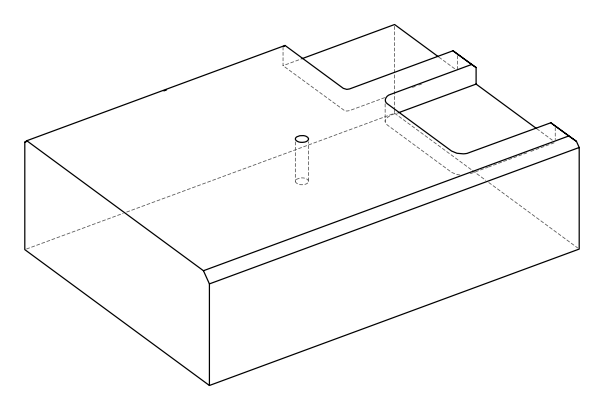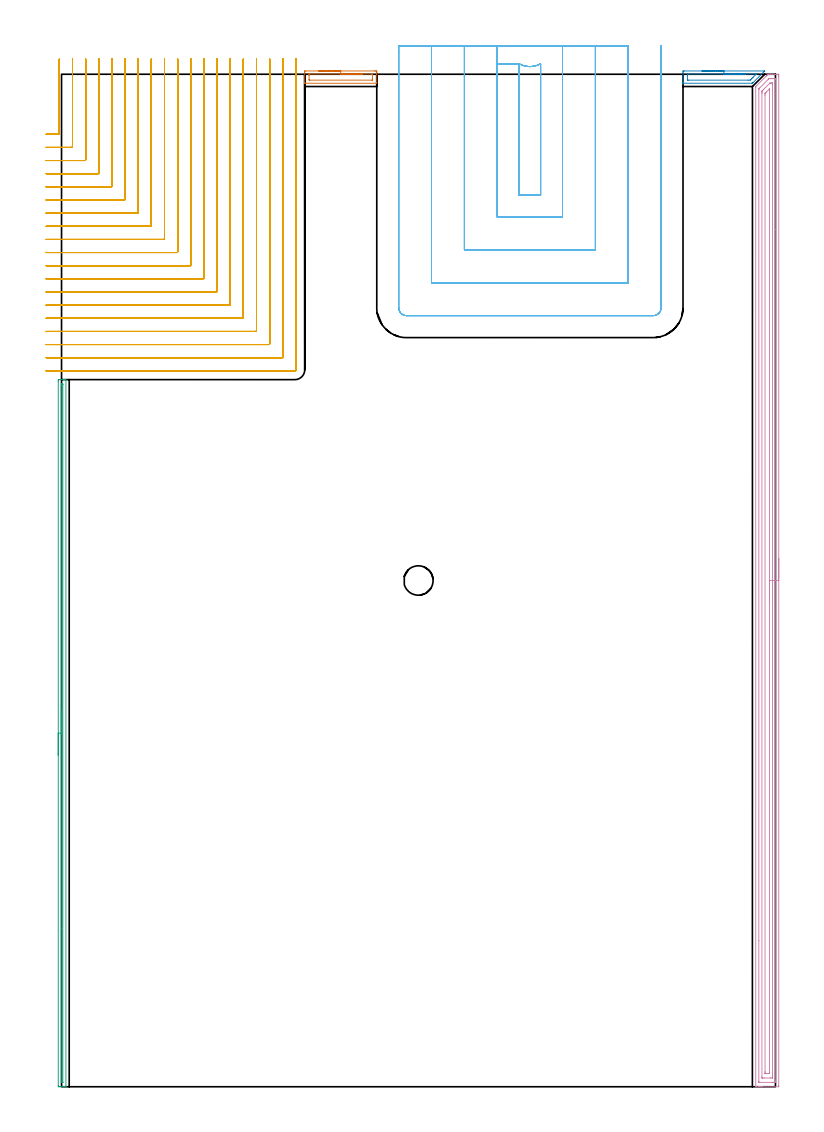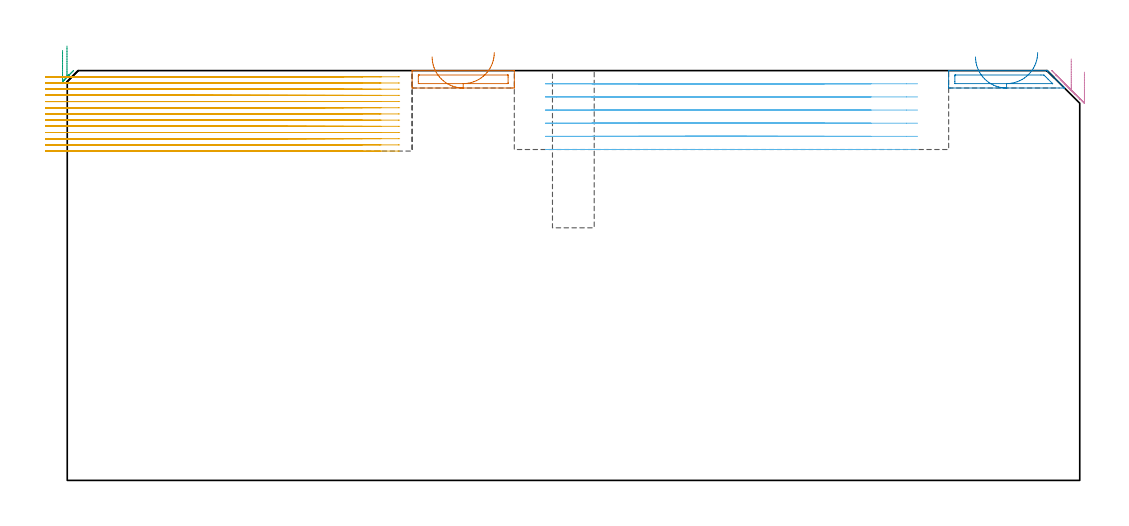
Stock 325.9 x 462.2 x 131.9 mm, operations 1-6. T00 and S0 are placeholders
(PLAN: 7 operations, 3 tool changes, 123.1 min)
(1 AREA_MILL | FG_CHAMFER_SURFACE | UGT0205_001 | 0.72 min | 629 mm3)
(2 AREA_MILL_1 | FG_CHAMFER_SURFACE_1 | UGT0205_001 | 0.76 min | 697 mm3)
(3 AREA_MILL_2 | FG_CHAMFER_SURFACE_2 | UGT0205_001 | 5.31 min | 1994 mm3)
(4 AREA_MILL_3 | FG_CHAMFER_SURFACE_3 | UGT0205_001 | 14.98 min | 25359 mm3)
(5 MILL_CORNER_NOTCH_RECTANGULAR | CORNER_NOTCH_RECTANGULAR | NXT0201_009 | Follow Part, ap 2, ae 75% | 80.05 min | 400606 mm3)
(6 MILL_SLOT | SLOT_PARTIAL_RECTANGULAR | UGT0201_136 | Follow Part, ap 5, ae 75% | 20.86 min | 424736 mm3)
(7 MILL_BLIND_HOLE_FROM_SOLID_MATERIAL | STEP1POCKET | NXT0201_011 | Spiral | 0.43 min | 7130 mm3)
(TOOL UGT0205_001 | Chamfer Mill 20 x 3 x 45 deg. | D20 FL50 Z2)
(TOOL NXT0201_009 | ENDMILL 8mm [2P460-0800-NA 1630] | D8 FL26 Z6)
(TOOL UGT0201_136 | Carbide End Mill 20.0 | D20 FL30 Z4)
(TOOL NXT0201_011 | ENDMILL 12mm [2P460-1200-NA 1630] | D12 FL38 Z6)
(OP 1 AREA_MILL)
G17 G21 G94 G90
T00 M6
G54
G17 G0 G90 X117.45 Y463.7 S1061 M3
G43 Z141.9 H0
Z136.3
G94 G1 X117.488 Z135.428 F250.
X117.602 Z134.563
X117.791 Z133.712
X118.053 Z132.88
X118.387 Z132.074
X118.79 Z131.3
X119.258 Z130.564
X119.79 Z129.872
X120.379 Z129.229
X121.022 Z128.639
X121.714 Z128.108
X122.45 Z127.64
X123.224 Z127.237
X124.03 Z126.903
X124.862 Z126.641
X125.714 Z126.452
X126.578 Z126.338
X127.45 Z126.3
X142.82
X143.391 Y463.697 Z126.303
X143.894 Y463.69 Z126.304
X143.897 Y463.635 Z126.359
X143.9 Y463.126 Z126.868
Y462.369 Z127.629
Y462.235 Z127.763
Y458.272 Z131.726
Y458.119 Z131.874
X143.891 Y458.104 Z131.89
X143.834 Y458.1 Z131.9
X111.067
X111.01 Y458.104 Z131.89
X111.007 Y458.117 Z131.877
X111. Y458.272 Z131.726
Y462.369 Z127.629
X111.001 Y463.126 Z126.868
X111.003 Y463.635 Z126.359
X111.006 Y463.69 Z126.304
X111.509 Y463.7 Z126.3
X127.45
Y462.286 Z127.714
X141.619
X141.67 Y462.284 Z127.716
X141.769 Y462.279 Z127.721
X141.89 Y462.269 Z127.731
X141.893 Y462.235 Z127.765
X141.899 Y461.955 Z128.045
X141.9 Y460.173 Z129.827
X141.893 Y459.565 Z130.435
X141.89 Y459.532 Z130.468
X141.881 Y459.521 Z130.479
X141.82 Y459.518 Z130.482
X141.72 Y459.515 Z130.485
X113.281
X113.23 Y459.516 Z130.484
X113.131 Y459.521 Z130.479
X113.01 Y459.531 Z130.469
X113.007 Y459.565 Z130.435
X113.001 Y459.845 Z130.155
X113. Y461.627 Z128.373
X113.007 Y462.235 Z127.765
X113.01 Y462.268 Z127.732
X113.019 Y462.279 Z127.721
X113.08 Y462.282 Z127.718
X113.18 Y462.285 Z127.715
X127.45 Y462.286 Z127.714
X128.322 Z127.752
X129.186 Z127.866
X130.038 Z128.055
X130.87 Z128.317
X131.676 Z128.651
X132.45 Z129.054
X133.186 Z129.523
X133.878 Z130.054
X134.521 Z130.643
X135.11 Z131.286
X135.642 Z131.978
X136.11 Z132.714
X136.513 Z133.488
X136.847 Z134.294
X137.109 Z135.126
X137.298 Z135.978
X137.412 Z136.843
X137.45 Z137.714
G0 Z141.9
M5
M2
(OP 2 AREA_MILL_1)
G17 G21 G94 G90
T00 M6
G54
G17 G0 G90 X292.35 Y463.7 S1061 M3
G43 Z141.9 H0
Z136.3
G94 G1 X292.388 Z135.428 F250.
X292.502 Z134.563
X292.691 Z133.712
X292.953 Z132.88
X293.287 Z132.074
X293.69 Z131.3
X294.158 Z130.564
X294.69 Z129.872
X295.279 Z129.229
X295.922 Z128.64
X296.614 Z128.108
X297.35 Z127.64
X298.124 Z127.237
X298.93 Z126.903
X299.762 Z126.641
X300.613 Z126.452
X301.478 Z126.338
X302.35 Z126.3
X320.834 Y463.699 Z126.301
X320.957 Y463.696 Z126.303
X320.988 Y463.691 Z126.306
X320.871 Y463.571 Z126.426
X320.791 Y463.49 Z126.507
X315.631 Y458.33 Z131.669
X315.486 Y458.188 Z131.81
X315.395 Y458.104 Z131.889
X315.185 Y458.1 Z131.9
X283.761
X283.71 Y458.104 Z131.89
X283.707 Y458.116 Z131.879
X283.7 Y458.258 Z131.74
Y462.358 Z127.64
X283.701 Y463.126 Z126.868
X283.702 Y463.63 Z126.365
X283.706 Y463.69 Z126.304
X284.204 Y463.7 Z126.3
X302.35
Y462.286 Z127.714
X316.956
X317.006 Y462.285 Z127.715
X317.105 Y462.281 Z127.719
X317.12 Y462.279 Z127.721
X317.119 Y462.276 Z127.724
X317.106 Y462.258 Z127.742
X317.085 Y462.235 Z127.765
X317.02 Y462.17 Z127.83
X315.689 Y460.838 Z129.162
X315.185 Y460.335 Z129.665
X314.799 Y459.953 Z130.047
X314.403 Y459.565 Z130.435
X314.344 Y459.52 Z130.48
X313.415 Y459.514 Z130.486
X285.974 Y459.515 Z130.485
X285.924 Y459.516 Z130.484
X285.825 Y459.521 Z130.479
X285.71 Y459.532 Z130.468
X285.708 Y459.565 Z130.435
X285.702 Y459.838 Z130.162
X285.7 Y461.62 Z128.38
X285.707 Y462.235 Z127.765
X285.71 Y462.268 Z127.732
X285.714 Y462.279 Z127.721
X285.774 Y462.282 Z127.718
X285.874 Y462.285 Z127.715
X285.924 Y462.286 Z127.714
X285.974
X302.35
X303.222 Z127.752
X304.086 Z127.866
X304.938 Z128.055
X305.77 Z128.317
X306.576 Z128.651
X307.35 Z129.054
X308.086 Z129.523
X308.778 Z130.054
X309.421 Z130.643
X310.01 Z131.286
X310.541 Z131.978
X311.01 Z132.714
X311.413 Z133.488
X311.747 Z134.294
X312.009 Z135.126
X312.198 Z135.978
X312.312 Z136.843
X312.35 Z137.714
G0 Z141.9
M5
M2
(OP 3 AREA_MILL_2)
G17 G21 G94 G90
T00 M6
G54
G17 G0 G90 X-1.5 Y151.4 S1061 M3
G43 Z141.9 H0
Z138.4
G94 G1 Y151.438 Z137.528 F250.
Y151.552 Z136.663
Y151.741 Z135.812
Y152.003 Z134.98
Y152.337 Z134.174
Y152.74 Z133.4
Y153.208 Z132.664
Y153.74 Z131.972
Y154.329 Z131.329
Y154.972 Z130.74
Y155.664 Z130.208
Y156.4 Z129.74
Y157.174 Z129.337
Y157.98 Z129.003
Y158.812 Z128.741
Y159.664 Z128.552
Y160.528 Z128.438
Y161.4 Z128.4
X-1.499 Y322.183 Z128.401
X-1.495 Y322.615
X-1.491 Y322.79 Z128.404
X-1.07 Y322.8 Z128.824
X-0.525 Z129.372
X-0.19 Z129.706
X0.355 Z130.251
X0.69 Z130.585
X1.359 Z131.259
X1.673 Z131.572
X2.004 Y322.799 Z131.894
X2. Y322.63 Z131.9
Y0.17
X2.004 Y0.001 Z131.894
X1.673 Y0. Z131.572
X1.359 Z131.259
X0.69 Z130.585
X-0.525 Z129.372
X-1.07 Y0.001 Z128.824
X-1.303 Y0.004 Z128.592
X-1.491 Y0.01 Z128.404
X-1.495 Y0.185 Z128.401
X-1.499 Y0.617
X-1.5 Y161.4 Z128.4
X-0.086 Z129.814
X-0.085 Y320.397 Z129.815
X-0.083 Y320.738 Z129.817
X-0.08 Y320.779 Z129.82
X-0.078 Y320.79 Z129.822
X-0.067 Y320.793 Z129.833
X-0.015 Y320.798 Z129.885
X0.052 Y320.799 Z129.952
X0.293 Y320.8 Z130.193
X0.498 Y320.799 Z130.398
X0.529 Y320.797 Z130.429
X0.561 Y320.792 Z130.461
X0.579 Y320.787 Z130.479
X0.58 Y320.763 Z130.48
X0.585 Y320.504 Z130.485
Y2.081
X0.584 Y2.035 Z130.484
X0.582 Y2.014 Z130.482
X0.58 Y2.01 Z130.48
X0.547 Y2.007 Z130.447
X0.206 Y2.001 Z130.106
X0.002 Z129.902
X-0.029 Y2.003 Z129.871
X-0.061 Y2.008 Z129.839
X-0.079 Y2.013 Z129.821
X-0.08 Y2.037 Z129.82
X-0.085 Y2.296 Z129.815
X-0.086 Y72.348 Z129.814
Y161.4
Y162.272 Z129.852
Y163.136 Z129.966
Y163.988 Z130.155
Y164.82 Z130.417
Y165.626 Z130.751
Y166.4 Z131.154
Y167.136 Z131.623
Y167.828 Z132.154
Y168.471 Z132.743
Y169.06 Z133.386
Y169.592 Z134.078
Y170.06 Z134.814
Y170.463 Z135.588
Y170.797 Z136.394
Y171.059 Z137.226
Y171.248 Z138.078
Y171.362 Z138.943
Y171.4 Z139.814
G0 Z141.9
M5
M2
(OP 4 AREA_MILL_3)
G17 G21 G94 G90
T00 M6
G54
G17 G0 G90 X327.4 Y241.1 S1061 M3
G43 Z141.9 H0
Z131.4
G94 G1 Y241.062 Z130.528 F250.
Y240.948 Z129.664
Y240.759 Z128.812
Y240.497 Z127.98
Y240.163 Z127.174
Y239.76 Z126.4
Y239.292 Z125.664
Y238.76 Z124.972
Y238.171 Z124.329
Y237.528 Z123.74
Y236.836 Z123.208
Y236.1 Z122.74
Y235.326 Z122.337
Y234.52 Z122.003
Y233.688 Z121.741
Y232.836 Z121.552
Y231.972 Z121.438
Y231.1 Z121.4
Y0.618
X327.395 Y0.142 Z121.403
X327.392 Y0.01 Z121.406
X327.255 Y0. Z121.542
X319.953 Z128.842
X319.411 Z129.386
X319.074 Z129.722
X318.532 Z130.264
X318.195 Z130.6
X317.218 Y0.001 Z131.581
X316.906 Y0.01 Z131.893
X316.9 Y0.171 Z131.9
Y456.222
X316.907 Y456.601 Z131.892
X316.954 Y456.655 Z131.845
X321.711 Y461.412 Z127.086
X322.066 Y461.767 Z126.733
X322.242 Y461.942 Z126.558
X322.48 Y462.178 Z126.318
X322.508 Y462.197 Z126.289
X322.589 Y462.199 Z126.209
X322.622 Y462.2 Z126.176
X322.853 Z125.946
X323.673 Z125.126
X324.347 Z124.448
X325.563 Z123.234
X326.105 Z122.69
X326.713 Z122.083
X326.984 Y462.196 Z121.812
X327.391 Y462.19 Z121.405
X327.395 Y462. Z121.403
X327.399 Y461.582 Z121.401
X327.4 Y461.159 Z121.4
Y231.1
X325.986 Z122.814
X325.985 Y2.527 Z122.815
X325.984 Y2.405 Z122.816
X325.979 Y2.028 Z122.821
X325.616 Y2.009 Z123.184
X325.226 Y2.003 Z123.574
X324.745 Y2. Z124.055
X324.347 Z124.453
X318.593 Z130.207
X318.395 Y2.002 Z130.405
X318.364 Y2.004 Z130.436
X318.332 Y2.01 Z130.468
X318.321 Y2.019 Z130.479
X318.32 Y2.043 Z130.48
X318.315 Y2.282 Z130.485
X318.314 Y66.635 Z130.486
X318.315 Y455.207 Z130.485
X318.317 Y455.329 Z130.483
X318.321 Y455.521 Z130.479
X318.325 Y455.563 Z130.475
X318.356 Y455.599 Z130.444
X318.415 Y455.662 Z130.385
X318.581 Y455.83 Z130.219
X322.589 Y459.84 Z126.211
X322.872 Y460.114 Z125.928
X322.952 Y460.19 Z125.848
X323.074 Y460.196 Z125.726
X323.468 Y460.199 Z125.332
X323.949 Y460.2 Z124.851
X324.828 Z123.972
X325.707 Z123.093
X325.905 Y460.198 Z122.895
X325.936 Y460.196 Z122.864
X325.968 Y460.19 Z122.832
X325.979 Y460.181 Z122.821
X325.98 Y460.157 Z122.82
X325.985 Y459.918 Z122.815
X325.986 Y391.359 Z122.814
Y231.1
X324.572 Z124.228
X324.571 Y4.857 Z124.229
X324.569 Y4.191 Z124.231
X324.567 Y4.078 Z124.233
X324.565 Y4.024 Z124.235
X324.558 Y4.009 Z124.242
X324.531 Y4.004 Z124.269
X324.347 Y4.002 Z124.453
X323.656 Y4. Z125.144
X320.832 Z127.968
X320.14 Y4.001 Z128.66
X319.953 Y4.005 Z128.847
X319.766 Y4.01 Z129.034
X319.735 Y4.022 Z129.065
X319.732 Y4.055 Z129.068
X319.73 Y4.115 Z129.07
X319.729 Y4.191 Z129.071
Y4.419
Y453.542
X319.73 Y453.768 Z129.07
X319.736 Y454.435 Z129.064
X319.748 Y454.537 Z129.052
X319.799 Y454.592 Z129.001
X319.953 Y454.751 Z128.847
X320.238 Y455.039 Z128.562
X320.528 Y455.329 Z128.272
X323.209 Y458.009 Z125.591
X323.343 Y458.136 Z125.457
X323.385 Y458.174 Z125.415
X323.468 Y458.19 Z125.332
X324.161 Y458.198 Z124.639
X324.347 Y458.195 Z124.453
X324.534 Y458.19 Z124.266
X324.565 Y458.178 Z124.235
X324.567 Y458.145 Z124.233
X324.57 Y458.085 Z124.23
X324.571 Y458.009 Z124.229
Y457.781
X324.572 Y231.1 Z124.228
X323.157 Z125.643
Y6.871
X323.156 Y6.295 Z125.644
X323.153 Y6.102 Z125.647
X323.15 Y6.034 Z125.65
X323.146 Y6.01 Z125.654
X323.125 Y6.008 Z125.675
X323.018 Y6.004 Z125.782
X322.589 Y6. Z126.211
X321.689 Z127.111
X321.282 Y6.007 Z127.518
X321.181 Y6.01 Z127.619
X321.149 Y6.021 Z127.651
X321.147 Y6.054 Z127.653
X321.145 Y6.138 Z127.655
X321.143 Y6.555 Z127.657
Y6.871
Y452.649
X321.144 Y453.224 Z127.656
X321.147 Y453.384 Z127.653
X321.15 Y453.461 Z127.65
X321.156 Y453.496 Z127.644
X321.196 Y453.542 Z127.604
X321.453 Y453.803 Z127.347
X321.711 Y454.062 Z127.089
X323.06 Y455.411 Z125.74
X323.093 Y455.441 Z125.707
X323.144 Y455.484 Z125.656
X323.152 Y455.487 Z125.648
X323.153 Y455.474 Z125.647
X323.155 Y455.439 Z125.645
X323.157 Y455.329 Z125.643
Y455.128
Y231.1
Y230.228 Z125.681
Y229.364 Z125.795
Y228.512 Z125.983
Y227.68 Z126.246
Y226.874 Z126.58
Y226.1 Z126.982
Y225.364 Z127.451
Y224.672 Z127.982
Y224.029 Z128.572
Y223.44 Z129.215
Y222.908 Z129.907
Y222.44 Z130.643
Y222.037 Z131.417
Y221.703 Z132.222
Y221.441 Z133.055
Y221.252 Z133.906
Y221.138 Z134.771
Y221.1 Z135.643
G0 Z141.9
M5
M2
(OP 5 MILL_CORNER_NOTCH_RECTANGULAR)
G17 G21 G94 G90
T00 M6
G54
G17 G0 G90 X-7. Y434.8 S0 M3
G43 Z141.9 H1
Z129.908
G94 G1 X-4. F250.
X-1.393 F500.
G3 X-1. Y435.193 R0.4
G1 Y466.073
Y469.073 F250.
G0 Z141.9
X-7. Y428.8
Z129.908
G1 X-4.
X4.607 F500.
G3 X5. Y429.193 R0.4
G1 Y466.088
Y466.2
X5.003 Y469.2 F250.
G0 Z141.9
X-7. Y422.8
Z129.908
G1 X-4.
X10.607 F500.
G3 X11. Y423.193 R0.4
G1 Y466.088
Y466.2
X11.004 Y469.2 F250.
G0 Z141.9
X-7. Y416.8
Z129.908
G1 X-4.
X16.606 F500.
G3 X17. Y417.194 R0.4
G1 Y466.088
Y466.2
X17.004 Y469.2 F250.
G0 Z141.9
X-7. Y410.8
Z129.908
G1 X-4.
X22.606 F500.
G3 X23. Y411.194 R0.4
G1 Y466.088
Y466.2
X23.004 Y469.2 F250.
G0 Z141.9
X-7. Y404.8
Z129.908
G1 X-4.
X28.606 F500.
G3 X29. Y405.194 R0.4
G1 Y466.088
Y466.2
X29.004 Y469.2 F250.
G0 Z141.9
X-7. Y398.8
Z129.908
G1 X-4.
X34.606 F500.
G3 X35. Y399.194 R0.4
G1 Y466.088
Y466.2
X35.005 Y469.2 F250.
G0 Z141.9
X-7. Y392.8
Z129.908
G1 X-4.
X40.605 F500.
G3 X41. Y393.195 R0.4
G1 Y466.088
Y466.2
X41.005 Y469.2 F250.
G0 Z141.9
X-7. Y386.8
Z129.908
G1 X-4.
X46.605 F500.
G3 X47. Y387.195 R0.4
G1 Y466.088
Y466.2
X47.006 Y469.2 F250.
G0 Z141.9
X-7. Y380.8
Z129.908
G1 X-4.
X52.605 F500.
G3 X53. Y381.195 R0.4
G1 Y466.088
Y466.2
X53.006 Y469.2 F250.
G0 Z141.9
X-7. Y374.8
Z129.908
G1 X-4.
X58.605 F500.
G3 X59. Y375.195 R0.4
G1 Y466.088
Y466.2
X59.007 Y469.2 F250.
G0 Z141.9
X-7. Y368.8
Z129.908
G1 X-4.
X64.604 F500.
G3 X65. Y369.196 R0.4
G1 Y466.088
Y466.2
X65.008 Y469.2 F250.
G0 Z141.9
X-7. Y362.8
Z129.908
G1 X-4.
X70.604 F500.
G3 X71. Y363.196 R0.4
G1 Y466.088
Y466.2
X71.009 Y469.2 F250.
G0 Z141.9
X-7. Y356.8
Z129.908
G1 X-4.
X76.604 F500.
G3 X77. Y357.196 R0.4
G1 Y466.088
Y466.2
X77.011 Y469.2 F250.
G0 Z141.9
X-7. Y350.8
Z129.908
G1 X-4.
X82.604 F500.
G3 X83. Y351.196 R0.4
G1 Y466.088
Y466.2
X83.014 Y469.2 F250.
G0 Z141.9
X-7. Y344.8
Z129.908
G1 X-4.
X88.604 F500.
G3 X89. Y345.196 R0.4
G1 Y466.088
Y466.2
X89.019 Y469.2 F250.
G0 Z141.9
X-7. Y338.8
Z129.908
G1 X-4.
X94.603 F500.
G3 X95. Y339.197 R0.4
G1 Y466.088
X95.001 Y466.2
X95.028 Y469.2 F250.
G0 Z141.9
X-7. Y332.8
Z129.908
G1 X-4.
X100.603 F500.
G3 X101. Y333.197 R0.4
G1 Y466.088
X101.001 Y466.2
X101.057 Y469.199 F250.
G0 Z141.9
X-7. Y326.8
Z129.908
G1 X-4.
X106.603 F500.
G3 X107. Y327.197 R0.4
G1 Y466.088
Y469.088 F250.
G0 Z141.9
X-7. Y434.8
Z127.915
G1 X-4.
X-1.393 F500.
G3 X-1. Y435.193 R0.4
G1 Y466.073
Y469.073 F250.
G0 Z141.9
X-7. Y428.8
Z127.915
G1 X-4.
X4.607 F500.
G3 X5. Y429.193 R0.4
G1 Y466.2
Y469.2 F250.
G0 Z141.9
X-7. Y422.8
Z127.915
G1 X-4.
X10.607 F500.
G3 X11. Y423.193 R0.4
G1 Y466.2
Y469.2 F250.
G0 Z141.9
X-7. Y416.8
Z127.915
G1 X-4.
X16.606 F500.
G3 X17. Y417.194 R0.4
G1 Y466.2
Y469.2 F250.
G0 Z141.9
X-7. Y410.8
Z127.915
G1 X-4.
X22.606 F500.
G3 X23. Y411.194 R0.4
G1 Y466.2
Y469.2 F250.
G0 Z141.9
X-7. Y404.8
Z127.915
G1 X-4.
X28.606 F500.
G3 X29. Y405.194 R0.4
G1 Y466.2
Y469.2 F250.
G0 Z141.9
X-7. Y398.8
Z127.915
G1 X-4.
X34.606 F500.
G3 X35. Y399.194 R0.4
G1 Y466.2
Y469.2 F250.
G0 Z141.9
X-7. Y392.8
Z127.915
G1 X-4.
X40.605 F500.
G3 X41. Y393.195 R0.4
G1 Y466.2
Y469.2 F250.
G0 Z141.9
X-7. Y386.8
Z127.915
G1 X-4.
X46.605 F500.
G3 X47. Y387.195 R0.4
G1 Y466.2
Y469.2 F250.
G0 Z141.9
X-7. Y380.8
Z127.915
G1 X-4.
X52.605 F500.
G3 X53. Y381.195 R0.4
G1 Y466.2
Y469.2 F250.
G0 Z141.9
X-7. Y374.8
Z127.915
G1 X-4.
X58.605 F500.
G3 X59. Y375.195 R0.4
G1 Y466.2
Y469.2 F250.
G0 Z141.9
X-7. Y368.8
Z127.915
G1 X-4.
X64.604 F500.
G3 X65. Y369.196 R0.4
G1 Y466.2
Y469.2 F250.
G0 Z141.9
X-7. Y362.8
Z127.915
G1 X-4.
X70.604 F500.
G3 X71. Y363.196 R0.4
G1 Y466.2
Y469.2 F250.
G0 Z141.9
X-7. Y356.8
Z127.915
G1 X-4.
X76.604 F500.
G3 X77. Y357.196 R0.4
G1 Y466.2
Y469.2 F250.
G0 Z141.9
X-7. Y350.8
Z127.915
G1 X-4.
X82.604 F500.
G3 X83. Y351.196 R0.4
G1 Y466.2
Y469.2 F250.
G0 Z141.9
X-7. Y344.8
Z127.915
G1 X-4.
X88.604 F500.
G3 X89. Y345.196 R0.4
G1 Y466.2
Y469.2 F250.
G0 Z141.9
X-7. Y338.8
Z127.915
G1 X-4.
X94.603 F500.
G3 X95. Y339.197 R0.4
G1 Y466.2
Y469.2 F250.
G0 Z141.9
X-7. Y332.8
Z127.915
G1 X-4.
X100.603 F500.
G3 X101. Y333.197 R0.4
G1 Y466.2
Y469.2 F250.
G0 Z141.9
X-7. Y326.8
Z127.915
G1 X-4.
X106.603 F500.
G3 X107. Y327.197 R0.4
G1 Y466.2
Y469.2 F250.
G0 Z141.9
X-7. Y434.8
Z125.923
G1 X-4.
X-1.393 F500.
G3 X-1. Y435.193 R0.4
G1 Y466.073
Y469.073 F250.
G0 Z141.9
X-7. Y428.8
Z125.923
G1 X-4.
X4.607 F500.
G3 X5. Y429.193 R0.4
G1 Y466.2
Y469.2 F250.
G0 Z141.9
X-7. Y422.8
Z125.923
G1 X-4.
X10.607 F500.
G3 X11. Y423.193 R0.4
G1 Y466.2
Y469.2 F250.
G0 Z141.9
X-7. Y416.8
Z125.923
G1 X-4.
X16.606 F500.
G3 X17. Y417.194 R0.4
G1 Y466.2
Y469.2 F250.
G0 Z141.9
X-7. Y410.8
Z125.923
G1 X-4.
X22.606 F500.
G3 X23. Y411.194 R0.4
G1 Y466.2
Y469.2 F250.
G0 Z141.9
X-7. Y404.8
Z125.923
G1 X-4.
X28.606 F500.
G3 X29. Y405.194 R0.4
G1 Y466.2
Y469.2 F250.
G0 Z141.9
X-7. Y398.8
Z125.923
G1 X-4.
X34.606 F500.
G3 X35. Y399.194 R0.4
G1 Y466.2
Y469.2 F250.
G0 Z141.9
X-7. Y392.8
Z125.923
G1 X-4.
X40.605 F500.
G3 X41. Y393.195 R0.4
G1 Y466.2
Y469.2 F250.
G0 Z141.9
X-7. Y386.8
Z125.923
G1 X-4.
X46.605 F500.
G3 X47. Y387.195 R0.4
G1 Y466.2
Y469.2 F250.
G0 Z141.9
X-7. Y380.8
Z125.923
G1 X-4.
X52.605 F500.
G3 X53. Y381.195 R0.4
G1 Y466.2
Y469.2 F250.
G0 Z141.9
X-7. Y374.8
Z125.923
G1 X-4.
X58.605 F500.
G3 X59. Y375.195 R0.4
G1 Y466.2
Y469.2 F250.
G0 Z141.9
X-7. Y368.8
Z125.923
G1 X-4.
X64.604 F500.
G3 X65. Y369.196 R0.4
G1 Y466.2
Y469.2 F250.
G0 Z141.9
X-7. Y362.8
Z125.923
G1 X-4.
X70.604 F500.
G3 X71. Y363.196 R0.4
G1 Y466.2
Y469.2 F250.
G0 Z141.9
X-7. Y356.8
Z125.923
G1 X-4.
X76.604 F500.
G3 X77. Y357.196 R0.4
G1 Y466.2
Y469.2 F250.
G0 Z141.9
X-7. Y350.8
Z125.923
G1 X-4.
X82.604 F500.
G3 X83. Y351.196 R0.4
G1 Y466.2
Y469.2 F250.
G0 Z141.9
X-7. Y344.8
Z125.923
G1 X-4.
X88.604 F500.
G3 X89. Y345.196 R0.4
G1 Y466.2
Y469.2 F250.
G0 Z141.9
X-7. Y338.8
Z125.923
G1 X-4.
X94.603 F500.
G3 X95. Y339.197 R0.4
G1 Y466.2
Y469.2 F250.
G0 Z141.9
X-7. Y332.8
Z125.923
G1 X-4.
X100.603 F500.
G3 X101. Y333.197 R0.4
G1 Y466.2
Y469.2 F250.
G0 Z141.9
X-7. Y326.8
Z125.923
G1 X-4.
X106.603 F500.
G3 X107. Y327.197 R0.4
G1 Y466.2
Y469.2 F250.
G0 Z141.9
X-7. Y434.8
Z123.931
G1 X-4.
X-1.393 F500.
G3 X-1. Y435.193 R0.4
G1 Y466.073
Y469.073 F250.
G0 Z141.9
X-7. Y428.8
Z123.931
G1 X-4.
X4.607 F500.
G3 X5. Y429.193 R0.4
G1 Y466.2
Y469.2 F250.
G0 Z141.9
X-7. Y422.8
Z123.931
G1 X-4.
X10.607 F500.
G3 X11. Y423.193 R0.4
G1 Y466.2
Y469.2 F250.
G0 Z141.9
X-7. Y416.8
Z123.931
G1 X-4.
X16.606 F500.
G3 X17. Y417.194 R0.4
G1 Y466.2
Y469.2 F250.
G0 Z141.9
X-7. Y410.8
Z123.931
G1 X-4.
X22.606 F500.
G3 X23. Y411.194 R0.4
G1 Y466.2
Y469.2 F250.
G0 Z141.9
X-7. Y404.8
Z123.931
G1 X-4.
X28.606 F500.
G3 X29. Y405.194 R0.4
G1 Y466.2
Y469.2 F250.
G0 Z141.9
X-7. Y398.8
Z123.931
G1 X-4.
X34.606 F500.
G3 X35. Y399.194 R0.4
G1 Y466.2
Y469.2 F250.
G0 Z141.9
X-7. Y392.8
Z123.931
G1 X-4.
X40.605 F500.
G3 X41. Y393.195 R0.4
G1 Y466.2
Y469.2 F250.
G0 Z141.9
X-7. Y386.8
Z123.931
G1 X-4.
X46.605 F500.
G3 X47. Y387.195 R0.4
G1 Y466.2
Y469.2 F250.
G0 Z141.9
X-7. Y380.8
Z123.931
G1 X-4.
X52.605 F500.
G3 X53. Y381.195 R0.4
G1 Y466.2
Y469.2 F250.
G0 Z141.9
X-7. Y374.8
Z123.931
G1 X-4.
X58.605 F500.
G3 X59. Y375.195 R0.4
G1 Y466.2
Y469.2 F250.
G0 Z141.9
X-7. Y368.8
Z123.931
G1 X-4.
X64.604 F500.
G3 X65. Y369.196 R0.4
G1 Y466.2
Y469.2 F250.
G0 Z141.9
X-7. Y362.8
Z123.931
G1 X-4.
X70.604 F500.
G3 X71. Y363.196 R0.4
G1 Y466.2
Y469.2 F250.
G0 Z141.9
X-7. Y356.8
Z123.931
G1 X-4.
X76.604 F500.
G3 X77. Y357.196 R0.4
G1 Y466.2
Y469.2 F250.
G0 Z141.9
X-7. Y350.8
Z123.931
G1 X-4.
X82.604 F500.
G3 X83. Y351.196 R0.4
G1 Y466.2
Y469.2 F250.
G0 Z141.9
X-7. Y344.8
Z123.931
G1 X-4.
X88.604 F500.
G3 X89. Y345.196 R0.4
G1 Y466.2
Y469.2 F250.
G0 Z141.9
X-7. Y338.8
Z123.931
G1 X-4.
X94.603 F500.
G3 X95. Y339.197 R0.4
G1 Y466.2
Y469.2 F250.
G0 Z141.9
X-7. Y332.8
Z123.931
G1 X-4.
X100.603 F500.
G3 X101. Y333.197 R0.4
G1 Y466.2
Y469.2 F250.
G0 Z141.9
X-7. Y326.8
Z123.931
G1 X-4.
X106.603 F500.
G3 X107. Y327.197 R0.4
G1 Y466.2
Y469.2 F250.
G0 Z141.9
X-7. Y434.8
Z121.938
G1 X-4.
X-1.393 F500.
G3 X-1. Y435.193 R0.4
G1 Y466.073
Y469.073 F250.
G0 Z141.9
X-7. Y428.8
Z121.938
G1 X-4.
X4.607 F500.
G3 X5. Y429.193 R0.4
G1 Y466.2
Y469.2 F250.
G0 Z141.9
X-7. Y422.8
Z121.938
G1 X-4.
X10.607 F500.
G3 X11. Y423.193 R0.4
G1 Y466.2
Y469.2 F250.
G0 Z141.9
X-7. Y416.8
Z121.938
G1 X-4.
X16.606 F500.
G3 X17. Y417.194 R0.4
G1 Y466.2
Y469.2 F250.
G0 Z141.9
X-7. Y410.8
Z121.938
G1 X-4.
X22.606 F500.
G3 X23. Y411.194 R0.4
G1 Y466.2
Y469.2 F250.
G0 Z141.9
X-7. Y404.8
Z121.938
G1 X-4.
X28.606 F500.
G3 X29. Y405.194 R0.4
G1 Y466.2
Y469.2 F250.
G0 Z141.9
X-7. Y398.8
Z121.938
G1 X-4.
X34.606 F500.
G3 X35. Y399.194 R0.4
G1 Y466.2
Y469.2 F250.
G0 Z141.9
X-7. Y392.8
Z121.938
G1 X-4.
X40.605 F500.
G3 X41. Y393.195 R0.4
G1 Y466.2
Y469.2 F250.
G0 Z141.9
X-7. Y386.8
Z121.938
G1 X-4.
X46.605 F500.
G3 X47. Y387.195 R0.4
G1 Y466.2
Y469.2 F250.
G0 Z141.9
X-7. Y380.8
Z121.938
G1 X-4.
X52.605 F500.
G3 X53. Y381.195 R0.4
G1 Y466.2
Y469.2 F250.
G0 Z141.9
X-7. Y374.8
Z121.938
G1 X-4.
X58.605 F500.
G3 X59. Y375.195 R0.4
G1 Y466.2
Y469.2 F250.
G0 Z141.9
X-7. Y368.8
Z121.938
G1 X-4.
X64.604 F500.
G3 X65. Y369.196 R0.4
G1 Y466.2
Y469.2 F250.
G0 Z141.9
X-7. Y362.8
Z121.938
G1 X-4.
X70.604 F500.
G3 X71. Y363.196 R0.4
G1 Y466.2
Y469.2 F250.
G0 Z141.9
X-7. Y356.8
Z121.938
G1 X-4.
X76.604 F500.
G3 X77. Y357.196 R0.4
G1 Y466.2
Y469.2 F250.
G0 Z141.9
X-7. Y350.8
Z121.938
G1 X-4.
X82.604 F500.
G3 X83. Y351.196 R0.4
G1 Y466.2
Y469.2 F250.
G0 Z141.9
X-7. Y344.8
Z121.938
G1 X-4.
X88.604 F500.
G3 X89. Y345.196 R0.4
G1 Y466.2
Y469.2 F250.
G0 Z141.9
X-7. Y338.8
Z121.938
G1 X-4.
X94.603 F500.
G3 X95. Y339.197 R0.4
G1 Y466.2
Y469.2 F250.
G0 Z141.9
X-7. Y332.8
Z121.938
G1 X-4.
X100.603 F500.
G3 X101. Y333.197 R0.4
G1 Y466.2
Y469.2 F250.
G0 Z141.9
X-7. Y326.8
Z121.938
G1 X-4.
X106.603 F500.
G3 X107. Y327.197 R0.4
G1 Y466.2
Y469.2 F250.
G0 Z141.9
X-7. Y434.8
Z119.946
G1 X-4.
X-1.393 F500.
G3 X-1. Y435.193 R0.4
G1 Y466.073
Y469.073 F250.
G0 Z141.9
X-7. Y428.8
Z119.946
G1 X-4.
X4.607 F500.
G3 X5. Y429.193 R0.4
G1 Y466.2
Y469.2 F250.
G0 Z141.9
X-7. Y422.8
Z119.946
G1 X-4.
X10.607 F500.
G3 X11. Y423.193 R0.4
G1 Y466.2
Y469.2 F250.
G0 Z141.9
X-7. Y416.8
Z119.946
G1 X-4.
X16.606 F500.
G3 X17. Y417.194 R0.4
G1 Y466.2
Y469.2 F250.
G0 Z141.9
X-7. Y410.8
Z119.946
G1 X-4.
X22.606 F500.
G3 X23. Y411.194 R0.4
G1 Y466.2
Y469.2 F250.
G0 Z141.9
X-7. Y404.8
Z119.946
G1 X-4.
X28.606 F500.
G3 X29. Y405.194 R0.4
G1 Y466.2
Y469.2 F250.
G0 Z141.9
X-7. Y398.8
Z119.946
G1 X-4.
X34.606 F500.
G3 X35. Y399.194 R0.4
G1 Y466.2
Y469.2 F250.
G0 Z141.9
X-7. Y392.8
Z119.946
G1 X-4.
X40.605 F500.
G3 X41. Y393.195 R0.4
G1 Y466.2
Y469.2 F250.
G0 Z141.9
X-7. Y386.8
Z119.946
G1 X-4.
X46.605 F500.
G3 X47. Y387.195 R0.4
G1 Y466.2
Y469.2 F250.
G0 Z141.9
X-7. Y380.8
Z119.946
G1 X-4.
X52.605 F500.
G3 X53. Y381.195 R0.4
G1 Y466.2
Y469.2 F250.
G0 Z141.9
X-7. Y374.8
Z119.946
G1 X-4.
X58.605 F500.
G3 X59. Y375.195 R0.4
G1 Y466.2
Y469.2 F250.
G0 Z141.9
X-7. Y368.8
Z119.946
G1 X-4.
X64.604 F500.
G3 X65. Y369.196 R0.4
G1 Y466.2
Y469.2 F250.
G0 Z141.9
X-7. Y362.8
Z119.946
G1 X-4.
X70.604 F500.
G3 X71. Y363.196 R0.4
G1 Y466.2
Y469.2 F250.
G0 Z141.9
X-7. Y356.8
Z119.946
G1 X-4.
X76.604 F500.
G3 X77. Y357.196 R0.4
G1 Y466.2
Y469.2 F250.
G0 Z141.9
X-7. Y350.8
Z119.946
G1 X-4.
X82.604 F500.
G3 X83. Y351.196 R0.4
G1 Y466.2
Y469.2 F250.
G0 Z141.9
X-7. Y344.8
Z119.946
G1 X-4.
X88.604 F500.
G3 X89. Y345.196 R0.4
G1 Y466.2
Y469.2 F250.
G0 Z141.9
X-7. Y338.8
Z119.946
G1 X-4.
X94.603 F500.
G3 X95. Y339.197 R0.4
G1 Y466.2
Y469.2 F250.
G0 Z141.9
X-7. Y332.8
Z119.946
G1 X-4.
X100.603 F500.
G3 X101. Y333.197 R0.4
G1 Y466.2
Y469.2 F250.
G0 Z141.9
X-7. Y326.8
Z119.946
G1 X-4.
X106.603 F500.
G3 X107. Y327.197 R0.4
G1 Y466.2
Y469.2 F250.
G0 Z141.9
X-7. Y434.8
Z117.954
G1 X-4.
X-1.393 F500.
G3 X-1. Y435.193 R0.4
G1 Y466.073
Y469.073 F250.
G0 Z141.9
X-7. Y428.8
Z117.954
G1 X-4.
X4.607 F500.
G3 X5. Y429.193 R0.4
G1 Y466.2
Y469.2 F250.
G0 Z141.9
X-7. Y422.8
Z117.954
G1 X-4.
X10.607 F500.
G3 X11. Y423.193 R0.4
G1 Y466.2
Y469.2 F250.
G0 Z141.9
X-7. Y416.8
Z117.954
G1 X-4.
X16.606 F500.
G3 X17. Y417.194 R0.4
G1 Y466.2
Y469.2 F250.
G0 Z141.9
X-7. Y410.8
Z117.954
G1 X-4.
X22.606 F500.
G3 X23. Y411.194 R0.4
G1 Y466.2
Y469.2 F250.
G0 Z141.9
X-7. Y404.8
Z117.954
G1 X-4.
X28.606 F500.
G3 X29. Y405.194 R0.4
G1 Y466.2
Y469.2 F250.
G0 Z141.9
X-7. Y398.8
Z117.954
G1 X-4.
X34.606 F500.
G3 X35. Y399.194 R0.4
G1 Y466.2
Y469.2 F250.
G0 Z141.9
X-7. Y392.8
Z117.954
G1 X-4.
X40.605 F500.
G3 X41. Y393.195 R0.4
G1 Y466.2
Y469.2 F250.
G0 Z141.9
X-7. Y386.8
Z117.954
G1 X-4.
X46.605 F500.
G3 X47. Y387.195 R0.4
G1 Y466.2
Y469.2 F250.
G0 Z141.9
X-7. Y380.8
Z117.954
G1 X-4.
X52.605 F500.
G3 X53. Y381.195 R0.4
G1 Y466.2
Y469.2 F250.
G0 Z141.9
X-7. Y374.8
Z117.954
G1 X-4.
X58.605 F500.
G3 X59. Y375.195 R0.4
G1 Y466.2
Y469.2 F250.
G0 Z141.9
X-7. Y368.8
Z117.954
G1 X-4.
X64.604 F500.
G3 X65. Y369.196 R0.4
G1 Y466.2
Y469.2 F250.
G0 Z141.9
X-7. Y362.8
Z117.954
G1 X-4.
X70.604 F500.
G3 X71. Y363.196 R0.4
G1 Y466.2
Y469.2 F250.
G0 Z141.9
X-7. Y356.8
Z117.954
G1 X-4.
X76.604 F500.
G3 X77. Y357.196 R0.4
G1 Y466.2
Y469.2 F250.
G0 Z141.9
X-7. Y350.8
Z117.954
G1 X-4.
X82.604 F500.
G3 X83. Y351.196 R0.4
G1 Y466.2
Y469.2 F250.
G0 Z141.9
X-7. Y344.8
Z117.954
G1 X-4.
X88.604 F500.
G3 X89. Y345.196 R0.4
G1 Y466.2
Y469.2 F250.
G0 Z141.9
X-7. Y338.8
Z117.954
G1 X-4.
X94.603 F500.
G3 X95. Y339.197 R0.4
G1 Y466.2
Y469.2 F250.
G0 Z141.9
X-7. Y332.8
Z117.954
G1 X-4.
X100.603 F500.
G3 X101. Y333.197 R0.4
G1 Y466.2
Y469.2 F250.
G0 Z141.9
X-7. Y326.8
Z117.954
G1 X-4.
X106.603 F500.
G3 X107. Y327.197 R0.4
G1 Y466.2
Y469.2 F250.
G0 Z141.9
X-7. Y434.8
Z115.961
G1 X-4.
X-1.393 F500.
G3 X-1. Y435.193 R0.4
G1 Y466.073
Y469.073 F250.
G0 Z141.9
X-7. Y428.8
Z115.961
G1 X-4.
X4.607 F500.
G3 X5. Y429.193 R0.4
G1 Y466.2
Y469.2 F250.
G0 Z141.9
X-7. Y422.8
Z115.961
G1 X-4.
X10.607 F500.
G3 X11. Y423.193 R0.4
G1 Y466.2
Y469.2 F250.
G0 Z141.9
X-7. Y416.8
Z115.961
G1 X-4.
X16.606 F500.
G3 X17. Y417.194 R0.4
G1 Y466.2
Y469.2 F250.
G0 Z141.9
X-7. Y410.8
Z115.961
G1 X-4.
X22.606 F500.
G3 X23. Y411.194 R0.4
G1 Y466.2
Y469.2 F250.
G0 Z141.9
X-7. Y404.8
Z115.961
G1 X-4.
X28.606 F500.
G3 X29. Y405.194 R0.4
G1 Y466.2
Y469.2 F250.
G0 Z141.9
X-7. Y398.8
Z115.961
G1 X-4.
X34.606 F500.
G3 X35. Y399.194 R0.4
G1 Y466.2
Y469.2 F250.
G0 Z141.9
X-7. Y392.8
Z115.961
G1 X-4.
X40.605 F500.
G3 X41. Y393.195 R0.4
G1 Y466.2
Y469.2 F250.
G0 Z141.9
X-7. Y386.8
Z115.961
G1 X-4.
X46.605 F500.
G3 X47. Y387.195 R0.4
G1 Y466.2
Y469.2 F250.
G0 Z141.9
X-7. Y380.8
Z115.961
G1 X-4.
X52.605 F500.
G3 X53. Y381.195 R0.4
G1 Y466.2
Y469.2 F250.
G0 Z141.9
X-7. Y374.8
Z115.961
G1 X-4.
X58.605 F500.
G3 X59. Y375.195 R0.4
G1 Y466.2
Y469.2 F250.
G0 Z141.9
X-7. Y368.8
Z115.961
G1 X-4.
X64.604 F500.
G3 X65. Y369.196 R0.4
G1 Y466.2
Y469.2 F250.
G0 Z141.9
X-7. Y362.8
Z115.961
G1 X-4.
X70.604 F500.
G3 X71. Y363.196 R0.4
G1 Y466.2
Y469.2 F250.
G0 Z141.9
X-7. Y356.8
Z115.961
G1 X-4.
X76.604 F500.
G3 X77. Y357.196 R0.4
G1 Y466.2
Y469.2 F250.
G0 Z141.9
X-7. Y350.8
Z115.961
G1 X-4.
X82.604 F500.
G3 X83. Y351.196 R0.4
G1 Y466.2
Y469.2 F250.
G0 Z141.9
X-7. Y344.8
Z115.961
G1 X-4.
X88.604 F500.
G3 X89. Y345.196 R0.4
G1 Y466.2
Y469.2 F250.
G0 Z141.9
X-7. Y338.8
Z115.961
G1 X-4.
X94.603 F500.
G3 X95. Y339.197 R0.4
G1 Y466.2
Y469.2 F250.
G0 Z141.9
X-7. Y332.8
Z115.961
G1 X-4.
X100.603 F500.
G3 X101. Y333.197 R0.4
G1 Y466.2
Y469.2 F250.
G0 Z141.9
X-7. Y326.8
Z115.961
G1 X-4.
X106.603 F500.
G3 X107. Y327.197 R0.4
G1 Y466.2
Y469.2 F250.
G0 Z141.9
X-7. Y434.8
Z113.969
G1 X-4.
X-1.393 F500.
G3 X-1. Y435.193 R0.4
G1 Y466.073
Y469.073 F250.
G0 Z141.9
X-7. Y428.8
Z113.969
G1 X-4.
X4.607 F500.
G3 X5. Y429.193 R0.4
G1 Y466.2
Y469.2 F250.
G0 Z141.9
X-7. Y422.8
Z113.969
G1 X-4.
X10.607 F500.
G3 X11. Y423.193 R0.4
G1 Y466.2
Y469.2 F250.
G0 Z141.9
X-7. Y416.8
Z113.969
G1 X-4.
X16.606 F500.
G3 X17. Y417.194 R0.4
G1 Y466.2
Y469.2 F250.
G0 Z141.9
X-7. Y410.8
Z113.969
G1 X-4.
X22.606 F500.
G3 X23. Y411.194 R0.4
G1 Y466.2
Y469.2 F250.
G0 Z141.9
X-7. Y404.8
Z113.969
G1 X-4.
X28.606 F500.
G3 X29. Y405.194 R0.4
G1 Y466.2
Y469.2 F250.
G0 Z141.9
X-7. Y398.8
Z113.969
G1 X-4.
X34.606 F500.
G3 X35. Y399.194 R0.4
G1 Y466.2
Y469.2 F250.
G0 Z141.9
X-7. Y392.8
Z113.969
G1 X-4.
X40.605 F500.
G3 X41. Y393.195 R0.4
G1 Y466.2
Y469.2 F250.
G0 Z141.9
X-7. Y386.8
Z113.969
G1 X-4.
X46.605 F500.
G3 X47. Y387.195 R0.4
G1 Y466.2
Y469.2 F250.
G0 Z141.9
X-7. Y380.8
Z113.969
G1 X-4.
X52.605 F500.
G3 X53. Y381.195 R0.4
G1 Y466.2
Y469.2 F250.
G0 Z141.9
X-7. Y374.8
Z113.969
G1 X-4.
X58.605 F500.
G3 X59. Y375.195 R0.4
G1 Y466.2
Y469.2 F250.
G0 Z141.9
X-7. Y368.8
Z113.969
G1 X-4.
X64.604 F500.
G3 X65. Y369.196 R0.4
G1 Y466.2
Y469.2 F250.
G0 Z141.9
X-7. Y362.8
Z113.969
G1 X-4.
X70.604 F500.
G3 X71. Y363.196 R0.4
G1 Y466.2
Y469.2 F250.
G0 Z141.9
X-7. Y356.8
Z113.969
G1 X-4.
X76.604 F500.
G3 X77. Y357.196 R0.4
G1 Y466.2
Y469.2 F250.
G0 Z141.9
X-7. Y350.8
Z113.969
G1 X-4.
X82.604 F500.
G3 X83. Y351.196 R0.4
G1 Y466.2
Y469.2 F250.
G0 Z141.9
X-7. Y344.8
Z113.969
G1 X-4.
X88.604 F500.
G3 X89. Y345.196 R0.4
G1 Y466.2
Y469.2 F250.
G0 Z141.9
X-7. Y338.8
Z113.969
G1 X-4.
X94.603 F500.
G3 X95. Y339.197 R0.4
G1 Y466.2
Y469.2 F250.
G0 Z141.9
X-7. Y332.8
Z113.969
G1 X-4.
X100.603 F500.
G3 X101. Y333.197 R0.4
G1 Y466.2
Y469.2 F250.
G0 Z141.9
X-7. Y326.8
Z113.969
G1 X-4.
X106.603 F500.
G3 X107. Y327.197 R0.4
G1 Y466.2
Y469.2 F250.
G0 Z141.9
X-7. Y434.8
Z111.977
G1 X-4.
X-1.393 F500.
G3 X-1. Y435.193 R0.4
G1 Y466.073
Y469.073 F250.
G0 Z141.9
X-7. Y428.8
Z111.977
G1 X-4.
X4.607 F500.
G3 X5. Y429.193 R0.4
G1 Y466.2
Y469.2 F250.
G0 Z141.9
X-7. Y422.8
Z111.977
G1 X-4.
X10.607 F500.
G3 X11. Y423.193 R0.4
G1 Y466.2
Y469.2 F250.
G0 Z141.9
X-7. Y416.8
Z111.977
G1 X-4.
X16.606 F500.
G3 X17. Y417.194 R0.4
G1 Y466.2
Y469.2 F250.
G0 Z141.9
X-7. Y410.8
Z111.977
G1 X-4.
X22.606 F500.
G3 X23. Y411.194 R0.4
G1 Y466.2
Y469.2 F250.
G0 Z141.9
X-7. Y404.8
Z111.977
G1 X-4.
X28.606 F500.
G3 X29. Y405.194 R0.4
G1 Y466.2
Y469.2 F250.
G0 Z141.9
X-7. Y398.8
Z111.977
G1 X-4.
X34.606 F500.
G3 X35. Y399.194 R0.4
G1 Y466.2
Y469.2 F250.
G0 Z141.9
X-7. Y392.8
Z111.977
G1 X-4.
X40.605 F500.
G3 X41. Y393.195 R0.4
G1 Y466.2
Y469.2 F250.
G0 Z141.9
X-7. Y386.8
Z111.977
G1 X-4.
X46.605 F500.
G3 X47. Y387.195 R0.4
G1 Y466.2
Y469.2 F250.
G0 Z141.9
X-7. Y380.8
Z111.977
G1 X-4.
X52.605 F500.
G3 X53. Y381.195 R0.4
G1 Y466.2
Y469.2 F250.
G0 Z141.9
X-7. Y374.8
Z111.977
G1 X-4.
X58.605 F500.
G3 X59. Y375.195 R0.4
G1 Y466.2
Y469.2 F250.
G0 Z141.9
X-7. Y368.8
Z111.977
G1 X-4.
X64.604 F500.
G3 X65. Y369.196 R0.4
G1 Y466.2
Y469.2 F250.
G0 Z141.9
X-7. Y362.8
Z111.977
G1 X-4.
X70.604 F500.
G3 X71. Y363.196 R0.4
G1 Y466.2
Y469.2 F250.
G0 Z141.9
X-7. Y356.8
Z111.977
G1 X-4.
X76.604 F500.
G3 X77. Y357.196 R0.4
G1 Y466.2
Y469.2 F250.
G0 Z141.9
X-7. Y350.8
Z111.977
G1 X-4.
X82.604 F500.
G3 X83. Y351.196 R0.4
G1 Y466.2
Y469.2 F250.
G0 Z141.9
X-7. Y344.8
Z111.977
G1 X-4.
X88.604 F500.
G3 X89. Y345.196 R0.4
G1 Y466.2
Y469.2 F250.
G0 Z141.9
X-7. Y338.8
Z111.977
G1 X-4.
X94.603 F500.
G3 X95. Y339.197 R0.4
G1 Y466.2
Y469.2 F250.
G0 Z141.9
X-7. Y332.8
Z111.977
G1 X-4.
X100.603 F500.
G3 X101. Y333.197 R0.4
G1 Y466.2
Y469.2 F250.
G0 Z141.9
X-7. Y326.8
Z111.977
G1 X-4.
X106.603 F500.
G3 X107. Y327.197 R0.4
G1 Y466.2
Y469.2 F250.
G0 Z141.9
X-7. Y434.8
Z109.985
G1 X-4.
X-1.393 F500.
G3 X-1. Y435.193 R0.4
G1 Y466.073
Y469.073 F250.
G0 Z141.9
X-7. Y428.8
Z109.985
G1 X-4.
X4.607 F500.
G3 X5. Y429.193 R0.4
G1 Y466.2
Y469.2 F250.
G0 Z141.9
X-7. Y422.8
Z109.985
G1 X-4.
X10.607 F500.
G3 X11. Y423.193 R0.4
G1 Y466.2
Y469.2 F250.
G0 Z141.9
X-7. Y416.8
Z109.985
G1 X-4.
X16.606 F500.
G3 X17. Y417.194 R0.4
G1 Y466.2
Y469.2 F250.
G0 Z141.9
X-7. Y410.8
Z109.985
G1 X-4.
X22.606 F500.
G3 X23. Y411.194 R0.4
G1 Y466.2
Y469.2 F250.
G0 Z141.9
X-7. Y404.8
Z109.985
G1 X-4.
X28.606 F500.
G3 X29. Y405.194 R0.4
G1 Y466.2
Y469.2 F250.
G0 Z141.9
X-7. Y398.8
Z109.985
G1 X-4.
X34.606 F500.
G3 X35. Y399.194 R0.4
G1 Y466.2
Y469.2 F250.
G0 Z141.9
X-7. Y392.8
Z109.985
G1 X-4.
X40.605 F500.
G3 X41. Y393.195 R0.4
G1 Y466.2
Y469.2 F250.
G0 Z141.9
X-7. Y386.8
Z109.985
G1 X-4.
X46.605 F500.
G3 X47. Y387.195 R0.4
G1 Y466.2
Y469.2 F250.
G0 Z141.9
X-7. Y380.8
Z109.985
G1 X-4.
X52.605 F500.
G3 X53. Y381.195 R0.4
G1 Y466.2
Y469.2 F250.
G0 Z141.9
X-7. Y374.8
Z109.985
G1 X-4.
X58.605 F500.
G3 X59. Y375.195 R0.4
G1 Y466.2
Y469.2 F250.
G0 Z141.9
X-7. Y368.8
Z109.985
G1 X-4.
X64.604 F500.
G3 X65. Y369.196 R0.4
G1 Y466.2
Y469.2 F250.
G0 Z141.9
X-7. Y362.8
Z109.985
G1 X-4.
X70.604 F500.
G3 X71. Y363.196 R0.4
G1 Y466.2
Y469.2 F250.
G0 Z141.9
X-7. Y356.8
Z109.985
G1 X-4.
X76.604 F500.
G3 X77. Y357.196 R0.4
G1 Y466.2
Y469.2 F250.
G0 Z141.9
X-7. Y350.8
Z109.985
G1 X-4.
X82.604 F500.
G3 X83. Y351.196 R0.4
G1 Y466.2
Y469.2 F250.
G0 Z141.9
X-7. Y344.8
Z109.985
G1 X-4.
X88.604 F500.
G3 X89. Y345.196 R0.4
G1 Y466.2
Y469.2 F250.
G0 Z141.9
X-7. Y338.8
Z109.985
G1 X-4.
X94.603 F500.
G3 X95. Y339.197 R0.4
G1 Y466.2
Y469.2 F250.
G0 Z141.9
X-7. Y332.8
Z109.985
G1 X-4.
X100.603 F500.
G3 X101. Y333.197 R0.4
G1 Y466.2
Y469.2 F250.
G0 Z141.9
X-7. Y326.8
Z109.985
G1 X-4.
X106.603 F500.
G3 X107. Y327.197 R0.4
G1 Y466.2
Y469.2 F250.
G0 Z141.9
X-7. Y434.8
Z107.992
G1 X-4.
X-1.393 F500.
G3 X-1. Y435.193 R0.4
G1 Y466.073
Y469.073 F250.
G0 Z141.9
X-7. Y428.8
Z107.992
G1 X-4.
X4.607 F500.
G3 X5. Y429.193 R0.4
G1 Y466.2
Y469.2 F250.
G0 Z141.9
X-7. Y422.8
Z107.992
G1 X-4.
X10.607 F500.
G3 X11. Y423.193 R0.4
G1 Y466.2
Y469.2 F250.
G0 Z141.9
X-7. Y416.8
Z107.992
G1 X-4.
X16.606 F500.
G3 X17. Y417.194 R0.4
G1 Y466.2
Y469.2 F250.
G0 Z141.9
X-7. Y410.8
Z107.992
G1 X-4.
X22.606 F500.
G3 X23. Y411.194 R0.4
G1 Y466.2
Y469.2 F250.
G0 Z141.9
X-7. Y404.8
Z107.992
G1 X-4.
X28.606 F500.
G3 X29. Y405.194 R0.4
G1 Y466.2
Y469.2 F250.
G0 Z141.9
X-7. Y398.8
Z107.992
G1 X-4.
X34.606 F500.
G3 X35. Y399.194 R0.4
G1 Y466.2
Y469.2 F250.
G0 Z141.9
X-7. Y392.8
Z107.992
G1 X-4.
X40.605 F500.
G3 X41. Y393.195 R0.4
G1 Y466.2
Y469.2 F250.
G0 Z141.9
X-7. Y386.8
Z107.992
G1 X-4.
X46.605 F500.
G3 X47. Y387.195 R0.4
G1 Y466.2
Y469.2 F250.
G0 Z141.9
X-7. Y380.8
Z107.992
G1 X-4.
X52.605 F500.
G3 X53. Y381.195 R0.4
G1 Y466.2
Y469.2 F250.
G0 Z141.9
X-7. Y374.8
Z107.992
G1 X-4.
X58.605 F500.
G3 X59. Y375.195 R0.4
G1 Y466.2
Y469.2 F250.
G0 Z141.9
X-7. Y368.8
Z107.992
G1 X-4.
X64.604 F500.
G3 X65. Y369.196 R0.4
G1 Y466.2
Y469.2 F250.
G0 Z141.9
X-7. Y362.8
Z107.992
G1 X-4.
X70.604 F500.
G3 X71. Y363.196 R0.4
G1 Y466.2
Y469.2 F250.
G0 Z141.9
X-7. Y356.8
Z107.992
G1 X-4.
X76.604 F500.
G3 X77. Y357.196 R0.4
G1 Y466.2
Y469.2 F250.
G0 Z141.9
X-7. Y350.8
Z107.992
G1 X-4.
X82.604 F500.
G3 X83. Y351.196 R0.4
G1 Y466.2
Y469.2 F250.
G0 Z141.9
X-7. Y344.8
Z107.992
G1 X-4.
X88.604 F500.
G3 X89. Y345.196 R0.4
G1 Y466.2
Y469.2 F250.
G0 Z141.9
X-7. Y338.8
Z107.992
G1 X-4.
X94.603 F500.
G3 X95. Y339.197 R0.4
G1 Y466.2
Y469.2 F250.
G0 Z141.9
X-7. Y332.8
Z107.992
G1 X-4.
X100.603 F500.
G3 X101. Y333.197 R0.4
G1 Y466.2
Y469.2 F250.
G0 Z141.9
X-7. Y326.8
Z107.992
G1 X-4.
X106.603 F500.
G3 X107. Y327.197 R0.4
G1 Y466.2
Y469.2 F250.
G0 Z141.9
X-7. Y434.8
Z106.
G1 X-4.
X-1.393 F500.
G3 X-1. Y435.193 R0.4
G1 Y466.073
Y469.073 F250.
G0 Z141.9
X-7. Y428.8
Z106.
G1 X-4.
X4.607 F500.
G3 X5. Y429.193 R0.4
G1 Y466.2
Y469.2 F250.
G0 Z141.9
X-7. Y422.8
Z106.
G1 X-4.
X10.607 F500.
G3 X11. Y423.193 R0.4
G1 Y466.2
Y469.2 F250.
G0 Z141.9
X-7. Y416.8
Z106.
G1 X-4.
X16.606 F500.
G3 X17. Y417.194 R0.4
G1 Y466.2
Y469.2 F250.
G0 Z141.9
X-7. Y410.8
Z106.
G1 X-4.
X22.606 F500.
G3 X23. Y411.194 R0.4
G1 Y466.2
Y469.2 F250.
G0 Z141.9
X-7. Y404.8
Z106.
G1 X-4.
X28.606 F500.
G3 X29. Y405.194 R0.4
G1 Y466.2
Y469.2 F250.
G0 Z141.9
X-7. Y398.8
Z106.
G1 X-4.
X34.606 F500.
G3 X35. Y399.194 R0.4
G1 Y466.2
Y469.2 F250.
G0 Z141.9
X-7. Y392.8
Z106.
G1 X-4.
X40.605 F500.
G3 X41. Y393.195 R0.4
G1 Y466.2
Y469.2 F250.
G0 Z141.9
X-7. Y386.8
Z106.
G1 X-4.
X46.605 F500.
G3 X47. Y387.195 R0.4
G1 Y466.2
Y469.2 F250.
G0 Z141.9
X-7. Y380.8
Z106.
G1 X-4.
X52.605 F500.
G3 X53. Y381.195 R0.4
G1 Y466.2
Y469.2 F250.
G0 Z141.9
X-7. Y374.8
Z106.
G1 X-4.
X58.605 F500.
G3 X59. Y375.195 R0.4
G1 Y466.2
Y469.2 F250.
G0 Z141.9
X-7. Y368.8
Z106.
G1 X-4.
X64.604 F500.
G3 X65. Y369.196 R0.4
G1 Y466.2
Y469.2 F250.
G0 Z141.9
X-7. Y362.8
Z106.
G1 X-4.
X70.604 F500.
G3 X71. Y363.196 R0.4
G1 Y466.2
Y469.2 F250.
G0 Z141.9
X-7. Y356.8
Z106.
G1 X-4.
X76.604 F500.
G3 X77. Y357.196 R0.4
G1 Y466.2
Y469.2 F250.
G0 Z141.9
X-7. Y350.8
Z106.
G1 X-4.
X82.604 F500.
G3 X83. Y351.196 R0.4
G1 Y466.2
Y469.2 F250.
G0 Z141.9
X-7. Y344.8
Z106.
G1 X-4.
X88.604 F500.
G3 X89. Y345.196 R0.4
G1 Y466.2
Y469.2 F250.
G0 Z141.9
X-7. Y338.8
Z106.
G1 X-4.
X94.603 F500.
G3 X95. Y339.197 R0.4
G1 Y466.2
Y469.2 F250.
G0 Z141.9
X-7. Y332.8
Z106.
G1 X-4.
X100.603 F500.
G3 X101. Y333.197 R0.4
G1 Y466.2
Y469.2 F250.
G0 Z141.9
X-7. Y326.8
Z106.
G1 X-4.
X106.603 F500.
G3 X107. Y327.197 R0.4
G1 Y466.2
Y469.2 F250.
G0 Z141.9
M5
M2
(OP 6 MILL_SLOT)
G17 G21 G94 G90
T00 M6
G54
G17 G0 G90 X198.9 Y475.2 S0 M3
G43 Z141.9 H0
Z127.667
G94 G1 Y472.2 F250.
Y466.945 F500.
X208.9
G3 X218.7 Y466.945 R10.
G1 Y407.
X208.9
Y466.945
X198.9
Y397.
X228.7
Y472.2
Y475.2 F250.
X183.9
Y472.2
Y382. F500.
X243.7
Y472.2
Y475.2 F250.
X168.9
Y472.2
Y367. F500.
X258.7
Y472.2
Y475.2 F250.
X153.9
Y472.2
Y355.6 F500.
G3 X157.5 Y352. R3.6
G1 X270.1
G3 X273.7 Y355.6 R3.6
G1 Y472.2
Y475.2 F250.
G0 X198.9 Z123.433
G1 Y472.2
Y466.945 F500.
X208.9
G3 X218.7 Y466.945 R10.
G1 Y407.
X208.9
Y466.945
X198.9
Y397.
X228.7
Y472.2
Y475.2 F250.
X183.9
Y472.2
Y382. F500.
X243.7
Y472.2
Y475.2 F250.
X168.9
Y472.2
Y367. F500.
X258.7
Y472.2
Y475.2 F250.
X153.9
Y472.2
Y355.6 F500.
G3 X157.5 Y352. R3.6
G1 X270.1
G3 X273.7 Y355.6 R3.6
G1 Y472.2
Y475.2 F250.
G0 X198.9 Z119.2
G1 Y472.2
Y466.945 F500.
X208.9
G3 X218.7 Y466.945 R10.
G1 Y407.
X208.9
Y466.945
X198.9
Y397.
X228.7
Y472.2
Y475.2 F250.
X183.9
Y472.2
Y382. F500.
X243.7
Y472.2
Y475.2 F250.
X168.9
Y472.2
Y367. F500.
X258.7
Y472.2
Y475.2 F250.
X153.9
Y472.2
Y355.6 F500.
G3 X157.5 Y352. R3.6
G1 X270.1
G3 X273.7 Y355.6 R3.6
G1 Y472.2
Y475.2 F250.
G0 X198.9 Z114.967
G1 Y472.2
Y466.945 F500.
X208.9
G3 X218.7 Y466.945 R10.
G1 Y407.
X208.9
Y466.945
X198.9
Y397.
X228.7
Y472.2
Y475.2 F250.
X183.9
Y472.2
Y382. F500.
X243.7
Y472.2
Y475.2 F250.
X168.9
Y472.2
Y367. F500.
X258.7
Y472.2
Y475.2 F250.
X153.9
Y472.2
Y355.6 F500.
G3 X157.5 Y352. R3.6
G1 X270.1
G3 X273.7 Y355.6 R3.6
G1 Y472.2
Y475.2 F250.
G0 X198.9 Z110.733
G1 Y472.2
Y466.945 F500.
X208.9
G3 X218.7 Y466.945 R10.
G1 Y407.
X208.9
Y466.945
X198.9
Y397.
X228.7
Y472.2
Y475.2 F250.
X183.9
Y472.2
Y382. F500.
X243.7
Y472.2
Y475.2 F250.
X168.9
Y472.2
Y367. F500.
X258.7
Y472.2
Y475.2 F250.
X153.9
Y472.2
Y355.6 F500.
G3 X157.5 Y352. R3.6
G1 X270.1
G3 X273.7 Y355.6 R3.6
G1 Y472.2
Y475.2 F250.
G0 X198.9 Z106.5
G1 Y472.2
Y466.945 F500.
X208.9
G3 X218.7 Y466.945 R10.
G1 Y407.
X208.9
Y466.945
X198.9
Y397.
X228.7
Y472.2
Y475.2 F250.
X183.9
Y472.2
Y382. F500.
X243.7
Y472.2
Y475.2 F250.
X168.9
Y472.2
Y367. F500.
X258.7
Y472.2
Y475.2 F250.
X153.9
Y472.2
Y355.6 F500.
G3 X157.5 Y352. R3.6
G1 X270.1
G3 X273.7 Y355.6 R3.6
G1 Y472.2
Y475.2 F250.
G0 Z141.9
M5
M2
